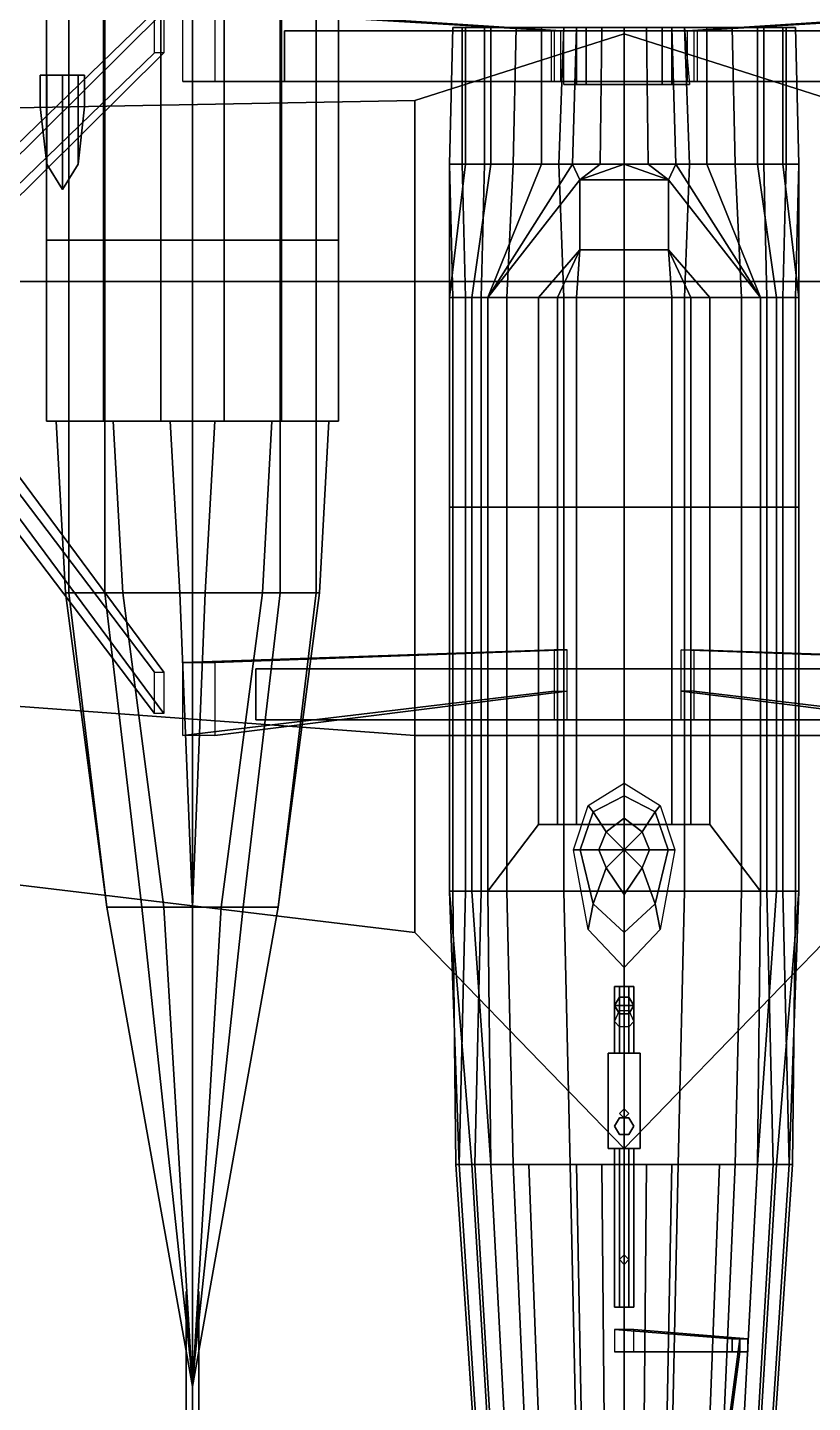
# Model space of a CAD drawing. Header units: millimetres. Extents: x -6.2 to 6.2, y -5.5 to 26.6.
# Drawn here: x -1.88 to 0.594, y -1.82 to 2.51 of the extents above; entities that cross this region are included whole.
import ezdxf

# ---------------------------------------------------------------- set-up
doc = ezdxf.new("R2010")
doc.units = ezdxf.units.MM
for name, color, linetype in [('gun', 1, 'Continuous'), ('wing1', 5, 'Continuous'), ('wing2', 6, 'Continuous')]:
    doc.layers.add(name, color=color, linetype=linetype)

msp = doc.modelspace()

# ---------------------------------------------------------------- linework, layer by layer
for points in [[(-0.54, 2.51, -0.13), (-0.51, 2.51, -0.27), (-0.51, 2.08, -0.2669), (-0.55, 2.08, -0.1153)], [(-0.54, 2.51, 0.01), (-0.54, 2.51, -0.13), (-0.55, 2.08, -0.1153), (-0.55, 2.08, 0.0362)], [(-0.5, 2.51, 0.18), (-0.54, 2.51, 0.01), (-0.55, 2.08, 0.0362), (-0.5, 2.08, 0.2203)], [(-0.51, 2.51, -0.27), (-0.44, 2.51, -0.42), (-0.44, 2.08, -0.4293), (-0.51, 2.08, -0.2669)], [(-0.42, 2.51, 0.35), (-0.5, 2.51, 0.18), (-0.5, 2.08, 0.2203), (-0.42, 2.08, 0.4044)], [(-0.44, 2.51, -0.42), (-0.34, 2.51, -0.54), (-0.35, 2.08, -0.5592), (-0.44, 2.08, -0.4293)], [(-0.26, 2.51, 0.56), (-0.42, 2.51, 0.35), (-0.42, 2.08, 0.4044), (-0.26, 2.08, 0.6317)], [(-0.34, 2.51, -0.54), (-0.19, 2.51, -0.65), (-0.2057, 2.08, -0.6783), (-0.35, 2.08, -0.5592)], [(-0.15, 2.51, 0.62), (-0.26, 2.51, 0.56), (-0.26, 2.08, 0.6317), (-0.1624, 2.08, 0.6967)], [(0, 2.08, -0.7), (-0.2057, 2.08, -0.6783), (-0.19, 2.51, -0.65), (0, 2.51, -0.67)], [(-0.07, 2.51, 0.65), (-0.15, 2.51, 0.62), (-0.1624, 2.08, 0.6967), (-0.0758, 2.08, 0.7292)], [(0, 2.51, 0.66), (-0.07, 2.51, 0.65), (-0.0758, 2.08, 0.7292), (0, 2.08, 0.74)], [(0, 2.08, 0.74), (0.0758, 2.08, 0.7292), (0.07, 2.51, 0.65), (0, 2.51, 0.66)], [(0, 2.51, -0.67), (0.19, 2.51, -0.65), (0.2057, 2.08, -0.6783), (0, 2.08, -0.7)], [(0.0758, 2.08, 0.7292), (0.1624, 2.08, 0.6967), (0.15, 2.51, 0.62), (0.07, 2.51, 0.65)], [(0.1624, 2.08, 0.6967), (0.26, 2.08, 0.6317), (0.26, 2.51, 0.56), (0.15, 2.51, 0.62)], [(0.35, 2.08, -0.5592), (0.2057, 2.08, -0.6783), (0.19, 2.51, -0.65), (0.34, 2.51, -0.54)], [(0.26, 2.08, 0.6317), (0.42, 2.08, 0.4044), (0.42, 2.51, 0.35), (0.26, 2.51, 0.56)], [(0.44, 2.08, -0.4293), (0.35, 2.08, -0.5592), (0.34, 2.51, -0.54), (0.44, 2.51, -0.42)], [(0.42, 2.08, 0.4044), (0.5, 2.08, 0.2203), (0.5, 2.51, 0.18), (0.42, 2.51, 0.35)], [(0.51, 2.08, -0.2669), (0.44, 2.08, -0.4293), (0.44, 2.51, -0.42), (0.51, 2.51, -0.27)], [(0.5, 2.08, 0.2203), (0.55, 2.08, 0.0362), (0.54, 2.51, 0.01), (0.5, 2.51, 0.18)], [(0.55, 2.08, -0.1153), (0.51, 2.08, -0.2669), (0.51, 2.51, -0.27), (0.54, 2.51, -0.13)], [(0.55, 2.08, 0.0362), (0.55, 2.08, -0.1153), (0.54, 2.51, -0.13), (0.54, 2.51, 0.01)], [(-0.55, 2.08, -0.1153), (-0.51, 2.08, -0.2669), (-0.5, 1.66, -0.32), (-0.54, 1.66, -0.18)], [(-0.55, 2.08, 0.0362), (-0.55, 2.08, -0.1153), (-0.54, 1.66, -0.18), (-0.55, 1.66, -0.04)], [(-0.5, 2.08, 0.2203), (-0.55, 2.08, 0.0362), (-0.55, 1.66, -0.04), (-0.55, 1.66, 0.13)], [(-0.42, 2.08, 0.4044), (-0.5, 2.08, 0.2203), (-0.55, 1.66, 0.13), (-0.48, 1.66, 0.3)], [(-0.51, 2.08, -0.2669), (-0.44, 2.08, -0.4293), (-0.45, 1.66, -0.47), (-0.5, 1.66, -0.32)], [(-0.26, 2.08, 0.6317), (-0.42, 2.08, 0.4044), (-0.48, 1.66, 0.3), (-0.43, 1.66, 0.35)], [(-0.44, 2.08, -0.4293), (-0.35, 2.08, -0.5592), (-0.37, 1.66, -0.59), (-0.45, 1.66, -0.47)], [(-0.35, 2.08, -0.5592), (-0.2057, 2.08, -0.6783), (-0.19, 1.66, -0.7), (-0.37, 1.66, -0.59)], [(0, 1.66, -0.72), (-0.19, 1.66, -0.7), (-0.2057, 2.08, -0.6783), (0, 2.08, -0.7)], [(0, 2.08, -0.7), (0.2057, 2.08, -0.6783), (0.19, 1.66, -0.7), (0, 1.66, -0.72)], [(0.37, 1.66, -0.59), (0.19, 1.66, -0.7), (0.2057, 2.08, -0.6783), (0.35, 2.08, -0.5592)], [(0.43, 1.66, 0.35), (0.48, 1.66, 0.3), (0.42, 2.08, 0.4044), (0.26, 2.08, 0.6317)], [(0.45, 1.66, -0.47), (0.37, 1.66, -0.59), (0.35, 2.08, -0.5592), (0.44, 2.08, -0.4293)], [(0.48, 1.66, 0.3), (0.55, 1.66, 0.13), (0.5, 2.08, 0.2203), (0.42, 2.08, 0.4044)], [(0.5, 1.66, -0.32), (0.45, 1.66, -0.47), (0.44, 2.08, -0.4293), (0.51, 2.08, -0.2669)], [(0.54, 1.66, -0.18), (0.5, 1.66, -0.32), (0.51, 2.08, -0.2669), (0.55, 2.08, -0.1153)], [(0.55, 1.66, 0.13), (0.55, 1.66, -0.04), (0.55, 2.08, 0.0362), (0.5, 2.08, 0.2203)], [(0.55, 1.66, -0.04), (0.54, 1.66, -0.18), (0.55, 2.08, -0.1153), (0.55, 2.08, 0.0362)], [(-0.48, 1.66, 0.3), (-0.55, 1.66, 0.13), (-0.55, 1, 0.12), (-0.48, 1, 0.29)], [(-0.55, 1.66, -0.04), (-0.54, 1.66, -0.18), (-0.54, 1, -0.19), (-0.55, 1, -0.05)], [(-0.55, 1.66, 0.13), (-0.55, 1.66, -0.04), (-0.55, 1, -0.05), (-0.55, 1, 0.12)], [(-0.54, 1.66, -0.18), (-0.5, 1.66, -0.32), (-0.5, 1, -0.33), (-0.54, 1, -0.19)], [(-0.5, 1.66, -0.32), (-0.45, 1.66, -0.47), (-0.45, 1, -0.48), (-0.5, 1, -0.33)], [(-0.43, 1.66, 0.35), (-0.48, 1.66, 0.3), (-0.48, 1, 0.29), (-0.43, 1, 0.34)], [(-0.45, 1.66, -0.47), (-0.37, 1.66, -0.59), (-0.37, 1, -0.59), (-0.45, 1, -0.48)], [(-0.37, 1.66, -0.59), (-0.19, 1.66, -0.7), (-0.19, 1, -0.71), (-0.37, 1, -0.59)], [(0, 1, -0.73), (-0.19, 1, -0.71), (-0.19, 1.66, -0.7), (0, 1.66, -0.72)], [(0, 1.66, -0.72), (0.19, 1.66, -0.7), (0.19, 1, -0.71), (0, 1, -0.73)], [(0.37, 1, -0.6), (0.19, 1, -0.71), (0.19, 1.66, -0.7), (0.37, 1.66, -0.59)], [(0.45, 1, -0.48), (0.37, 1, -0.6), (0.37, 1.66, -0.59), (0.45, 1.66, -0.47)], [(0.43, 1, 0.34), (0.48, 1, 0.29), (0.48, 1.66, 0.3), (0.43, 1.66, 0.35)], [(0.5, 1, -0.33), (0.45, 1, -0.48), (0.45, 1.66, -0.47), (0.5, 1.66, -0.32)], [(0.48, 1, 0.29), (0.55, 1, 0.12), (0.55, 1.66, 0.13), (0.48, 1.66, 0.3)], [(0.54, 1, -0.19), (0.5, 1, -0.33), (0.5, 1.66, -0.32), (0.54, 1.66, -0.18)], [(0.55, 1, -0.05), (0.54, 1, -0.19), (0.54, 1.66, -0.18), (0.55, 1.66, -0.04)], [(0.55, 1, 0.12), (0.55, 1, -0.05), (0.55, 1.66, -0.04), (0.55, 1.66, 0.13)], [(-0.55, 1, 0.12), (-0.55, 1, -0.05), (-0.55, -0.21, -0.05), (-0.55, -0.21, 0.11)], [(-0.55, 1, -0.05), (-0.54, 1, -0.19), (-0.54, -0.21, -0.15), (-0.55, -0.21, -0.05)], [(-0.48, 1, 0.29), (-0.55, 1, 0.12), (-0.55, -0.21, 0.11), (-0.48, -0.21, 0.28)], [(-0.54, 1, -0.19), (-0.5, 1, -0.33), (-0.5, -0.21, -0.29), (-0.54, -0.21, -0.15)], [(-0.5, 1, -0.33), (-0.45, 1, -0.48), (-0.45, -0.21, -0.44), (-0.5, -0.21, -0.29)], [(-0.43, 1, 0.34), (-0.48, 1, 0.29), (-0.48, -0.21, 0.28), (-0.43, -0.21, 0.33)], [(-0.45, 1, -0.48), (-0.37, 1, -0.6), (-0.37, -0.21, -0.56), (-0.45, -0.21, -0.44)], [(-0.37, 1, -0.6), (-0.19, 1, -0.71), (-0.19, -0.21, -0.67), (-0.37, -0.21, -0.56)], [(0, -0.21, -0.69), (-0.19, -0.21, -0.67), (-0.19, 1, -0.71), (0, 1, -0.73)], [(0, 1, -0.73), (0.19, 1, -0.71), (0.19, -0.21, -0.67), (0, -0.21, -0.69)], [(0.37, -0.21, -0.56), (0.19, -0.21, -0.67), (0.19, 1, -0.71), (0.37, 1, -0.6)], [(0.45, -0.21, -0.44), (0.37, -0.21, -0.56), (0.37, 1, -0.6), (0.45, 1, -0.48)], [(0.43, -0.21, 0.34), (0.48, -0.21, 0.28), (0.48, 1, 0.29), (0.43, 1, 0.34)], [(0.5, -0.21, -0.29), (0.45, -0.21, -0.44), (0.45, 1, -0.48), (0.5, 1, -0.33)], [(0.48, -0.21, 0.28), (0.55, -0.21, 0.11), (0.55, 1, 0.12), (0.48, 1, 0.29)], [(0.54, -0.21, -0.15), (0.5, -0.21, -0.29), (0.5, 1, -0.33), (0.54, 1, -0.19)], [(0.55, -0.21, -0.05), (0.54, -0.21, -0.15), (0.54, 1, -0.19), (0.55, 1, -0.05)], [(0.55, -0.21, 0.11), (0.55, -0.21, -0.05), (0.55, 1, -0.05), (0.55, 1, 0.12)], [(-0.098, 0.04, -0.75), (-0.1131, 0.06, -0.67), (0, 0.13, -0.67), (0, 0.09, -0.75)], [(0, 0.09, -0.75), (0, 0.13, -0.67), (0.1131, 0.06, -0.67), (0.098, 0.04, -0.75)], [(-0.0566, -0.0234, -0.8086), (-0.098, 0.04, -0.75), (0, 0.09, -0.75), (0, 0.02, -0.8086)], [(0, 0.02, -0.8086), (0, 0.09, -0.75), (0.098, 0.04, -0.75), (0.0566, -0.0234, -0.8086)], [(-0.1386, -0.08, -0.75), (-0.16, -0.08, -0.67), (-0.1131, 0.06, -0.67), (-0.098, 0.04, -0.75)], [(0.098, 0.04, -0.75), (0.1131, 0.06, -0.67), (0.16, -0.08, -0.67), (0.1386, -0.08, -0.75)], [(-0.08, -0.08, -0.8086), (-0.1386, -0.08, -0.75), (-0.098, 0.04, -0.75), (-0.0566, -0.0234, -0.8086)], [(0, -0.08, -0.84), (-0.0566, -0.0234, -0.8086), (0, 0.02, -0.8086), (0, -0.08, -0.84)], [(0, -0.08, -0.84), (0, 0.02, -0.8086), (0.0566, -0.0234, -0.8086), (0, -0.08, -0.84)], [(0.0566, -0.0234, -0.8086), (0.098, 0.04, -0.75), (0.1386, -0.08, -0.75), (0.08, -0.08, -0.8086)], [(0, -0.08, -0.84), (-0.08, -0.08, -0.8086), (-0.0566, -0.0234, -0.8086), (0, -0.08, -0.84)], [(0, -0.08, -0.84), (0.0566, -0.0234, -0.8086), (0.08, -0.08, -0.8086), (0, -0.08, -0.84)], [(-0.098, -0.25, -0.75), (-0.1131, -0.33, -0.67), (-0.16, -0.08, -0.67), (-0.1386, -0.08, -0.75)], [(-0.0566, -0.1366, -0.8086), (-0.098, -0.25, -0.75), (-0.1386, -0.08, -0.75), (-0.08, -0.08, -0.8086)], [(0, -0.08, -0.84), (-0.0566, -0.1366, -0.8086), (-0.08, -0.08, -0.8086), (0, -0.08, -0.84)], [(0, -0.08, -0.84), (0, -0.22, -0.8086), (-0.0566, -0.1366, -0.8086), (0, -0.08, -0.84)], [(0, -0.08, -0.84), (0.08, -0.08, -0.8086), (0.0566, -0.1366, -0.8086), (0, -0.08, -0.84)], [(0, -0.08, -0.84), (0.0566, -0.1366, -0.8086), (0, -0.22, -0.8086), (0, -0.08, -0.84)], [(0.08, -0.08, -0.8086), (0.1386, -0.08, -0.75), (0.098, -0.25, -0.75), (0.0566, -0.1366, -0.8086)], [(0.1386, -0.08, -0.75), (0.16, -0.08, -0.67), (0.1131, -0.33, -0.67), (0.098, -0.25, -0.75)], [(0, -0.22, -0.8086), (0, -0.34, -0.75), (-0.098, -0.25, -0.75), (-0.0566, -0.1366, -0.8086)], [(0.0566, -0.1366, -0.8086), (0.098, -0.25, -0.75), (0, -0.34, -0.75), (0, -0.22, -0.8086)], [(-0.48, -0.21, 0.28), (-0.55, -0.21, 0.11), (-0.48, -1.07, 0.19), (-0.42, -1.07, 0.36)], [(-0.55, -0.21, 0.11), (-0.55, -0.21, -0.05), (-0.52, -1.07, 0.02), (-0.48, -1.07, 0.19)], [(-0.55, -0.21, -0.05), (-0.54, -0.21, -0.15), (-0.53, -1.07, -0.12), (-0.52, -1.07, 0.02)], [(-0.54, -0.21, -0.15), (-0.5, -0.21, -0.29), (-0.52, -1.07, -0.26), (-0.53, -1.07, -0.12)], [(-0.5, -0.21, -0.29), (-0.45, -0.21, -0.44), (-0.47, -1.07, -0.41), (-0.52, -1.07, -0.26)], [(-0.43, -0.21, 0.33), (-0.48, -0.21, 0.28), (-0.42, -1.07, 0.36)], [(-0.45, -0.21, -0.44), (-0.37, -0.21, -0.56), (-0.35, -1.07, -0.56), (-0.47, -1.07, -0.41)], [(0.43, -0.21, 0.34), (-0.43, -0.21, 0.33), (-0.42, -1.07, 0.36), (0.42, -1.07, 0.36)], [(-0.37, -0.21, -0.56), (-0.19, -0.21, -0.67), (-0.17, -1.07, -0.65), (-0.35, -1.07, -0.56)], [(0, -1.07, -0.66), (-0.17, -1.07, -0.65), (-0.19, -0.21, -0.67), (0, -0.21, -0.69)], [(0, -0.21, -0.69), (0.19, -0.21, -0.67), (0.17, -1.07, -0.65), (0, -1.07, -0.66)], [(0.35, -1.07, -0.56), (0.17, -1.07, -0.65), (0.19, -0.21, -0.67), (0.37, -0.21, -0.56)], [(0.47, -1.07, -0.41), (0.35, -1.07, -0.56), (0.37, -0.21, -0.56), (0.45, -0.21, -0.44)], [(0.42, -1.07, 0.36), (0.42, -1.07, 0.36), (0.48, -0.21, 0.28), (0.43, -0.21, 0.34)], [(0.42, -1.07, 0.36), (0.48, -1.07, 0.19), (0.55, -0.21, 0.11), (0.48, -0.21, 0.28)], [(0.52, -1.07, -0.26), (0.47, -1.07, -0.41), (0.45, -0.21, -0.44), (0.5, -0.21, -0.29)], [(0.48, -1.07, 0.19), (0.52, -1.07, 0.02), (0.55, -0.21, -0.05), (0.55, -0.21, 0.11)], [(0.53, -1.07, -0.12), (0.52, -1.07, -0.26), (0.5, -0.21, -0.29), (0.54, -0.21, -0.15)], [(0.52, -1.07, 0.02), (0.53, -1.07, -0.12), (0.54, -0.21, -0.15), (0.55, -0.21, -0.05)], [(0, -0.34, -0.75), (0, -0.45, -0.67), (-0.1131, -0.33, -0.67), (-0.098, -0.25, -0.75)], [(0.098, -0.25, -0.75), (0.1131, -0.33, -0.67), (0, -0.45, -0.67), (0, -0.34, -0.75)], [(-0.53, -1.07, -0.12), (-0.52, -1.07, -0.26), (-0.4368, -2.34, -0.224), (-0.4452, -2.34, -0.1064)], [(-0.52, -1.07, 0.02), (-0.53, -1.07, -0.12), (-0.4452, -2.34, -0.1064), (-0.4368, -2.34, 0.0112)], [(-0.48, -1.07, 0.19), (-0.52, -1.07, 0.02), (-0.4368, -2.34, 0.0112), (-0.4032, -2.34, 0.154)], [(-0.52, -1.07, -0.26), (-0.47, -1.07, -0.41), (-0.3948, -2.34, -0.35), (-0.4368, -2.34, -0.224)], [(-0.42, -1.07, 0.36), (-0.48, -1.07, 0.19), (-0.4032, -2.34, 0.154), (-0.3528, -2.34, 0.2968)], [(-0.47, -1.07, -0.41), (-0.35, -1.07, -0.56), (-0.294, -2.34, -0.476), (-0.3948, -2.34, -0.35)], [(-0.3, -1.07, 0.49), (-0.42, -1.07, 0.36), (-0.3528, -2.34, 0.2968), (-0.252, -2.34, 0.406)], [(-0.3, -1.07, 0.49), (0.3, -1.07, 0.49), (0.42, -1.07, 0.36), (-0.42, -1.07, 0.36)], [(-0.35, -1.07, -0.56), (-0.17, -1.07, -0.65), (-0.1428, -2.34, -0.5516), (-0.294, -2.34, -0.476)], [(-0.15, -1.07, 0.57), (-0.3, -1.07, 0.49), (-0.252, -2.34, 0.406), (-0.126, -2.34, 0.4732)], [(-0.15, -1.07, 0.57), (0.15, -1.07, 0.57), (0.3, -1.07, 0.49), (-0.3, -1.07, 0.49)], [(0, -2.34, -0.56), (-0.1428, -2.34, -0.5516), (-0.17, -1.07, -0.65), (0, -1.07, -0.66)], [(-0.07, -1.07, 0.59), (-0.15, -1.07, 0.57), (-0.126, -2.34, 0.4732), (-0.0588, -2.34, 0.49)], [(-0.07, -1.07, 0.59), (0.07, -1.07, 0.59), (0.15, -1.07, 0.57), (-0.15, -1.07, 0.57)], [(-0.0588, -2.34, 0.49), (0.0588, -2.34, 0.49), (0.07, -1.07, 0.59), (-0.07, -1.07, 0.59)], [(0, -1.07, -0.66), (0.17, -1.07, -0.65), (0.1428, -2.34, -0.5516), (0, -2.34, -0.56)], [(0.0588, -2.34, 0.49), (0.126, -2.34, 0.4732), (0.15, -1.07, 0.57), (0.07, -1.07, 0.59)], [(0.126, -2.34, 0.4732), (0.252, -2.34, 0.406), (0.3, -1.07, 0.49), (0.15, -1.07, 0.57)], [(0.294, -2.34, -0.476), (0.1428, -2.34, -0.5516), (0.17, -1.07, -0.65), (0.35, -1.07, -0.56)], [(0.252, -2.34, 0.406), (0.3528, -2.34, 0.2968), (0.42, -1.07, 0.36), (0.3, -1.07, 0.49)], [(0.3948, -2.34, -0.35), (0.294, -2.34, -0.476), (0.35, -1.07, -0.56), (0.47, -1.07, -0.41)], [(0.3528, -2.34, 0.2968), (0.4032, -2.34, 0.154), (0.48, -1.07, 0.19), (0.42, -1.07, 0.36)], [(0.4368, -2.34, -0.224), (0.3948, -2.34, -0.35), (0.47, -1.07, -0.41), (0.52, -1.07, -0.26)], [(0.4032, -2.34, 0.154), (0.4368, -2.34, 0.0112), (0.52, -1.07, 0.02), (0.48, -1.07, 0.19)], [(0.4368, -2.34, 0.0112), (0.4452, -2.34, -0.1064), (0.53, -1.07, -0.12), (0.52, -1.07, 0.02)], [(0.4452, -2.34, -0.1064), (0.4368, -2.34, -0.224), (0.52, -1.07, -0.26), (0.53, -1.07, -0.12)], [(-0.03, -1.59, 0.54), (-0.03, -1.66, 0.54), (0.34, -1.66, 1.03), (0.34, -1.62, 1.03)], [(0.39, -1.62, 1.03), (0.03, -1.59, 0.54), (-0.03, -1.59, 0.54), (0.34, -1.62, 1.03)], [(0.39, -1.66, 1.03), (0.03, -1.66, 0.54), (0.03, -1.59, 0.54), (0.39, -1.62, 1.03)], [(0.365, -1.66, 1.03), (0.365, -1.62, 1.03), (0, -4.4, 2.22), (0, -4.4, 2.18)], [(0, -4.4, 2.18), (0, -4.4, 2.22), (0.365, -1.62, 1.03), (0.365, -1.66, 1.03)], [(0.34, -1.62, 1.03), (0.34, -1.66, 1.03), (0.39, -1.66, 1.03), (0.39, -1.62, 1.03)], [(0.34, -1.66, 1.03), (-0.03, -1.66, 0.54), (0.03, -1.66, 0.54), (0.39, -1.66, 1.03)]]:
    msp.add_3dface(points)
at = {"color": 2}
for points in [[(-0.15, 2.33, -0.77), (-0.19, 2.33, -0.66), (-0.19, 2.51, -0.65), (-0.15, 2.51, -0.77)], [(-0.12, 2.33, -0.78), (-0.15, 2.33, -0.77), (-0.15, 2.51, -0.77), (-0.12, 2.51, -0.78)], [(0.12, 2.33, -0.78), (-0.12, 2.33, -0.78), (-0.12, 2.51, -0.78), (0.12, 2.51, -0.78)], [(0.12, 2.51, -0.78), (0.15, 2.51, -0.77), (0.15, 2.33, -0.77), (0.12, 2.33, -0.78)], [(0.15, 2.51, -0.77), (0.19, 2.51, -0.65), (0.2057, 2.33, -0.66), (0.15, 2.33, -0.77)], [(0.2057, 2.33, -0.66), (-0.19, 2.33, -0.66), (-0.15, 2.33, -0.77), (0.15, 2.33, -0.77)], [(0.15, 2.33, -0.77), (-0.15, 2.33, -0.77), (-0.12, 2.33, -0.78), (0.12, 2.33, -0.78)], [(-0.43, 1.66, 0.35), (-0.14, 2.03, 0.78), (-0.1624, 2.08, 0.6967)], [(-0.43, 1.66, 0.35), (-0.1624, 2.08, 0.6967), (-0.26, 2.08, 0.6317)], [(-0.1624, 2.08, 0.6967), (-0.14, 2.03, 0.78), (-0.0758, 2.08, 0.7292)], [(-0.14, 2.03, 0.78), (0.14, 2.03, 0.78), (0, 2.08, 0.74)], [(-0.0758, 2.08, 0.7292), (-0.14, 2.03, 0.78), (0, 2.08, 0.74)], [(0, 2.08, 0.74), (0.14, 2.03, 0.78), (0.0758, 2.08, 0.7292)], [(0.0758, 2.08, 0.7292), (0.14, 2.03, 0.78), (0.1624, 2.08, 0.6967)], [(0.1624, 2.08, 0.6967), (0.14, 2.03, 0.78), (0.43, 1.66, 0.35)], [(0.26, 2.08, 0.6317), (0.1624, 2.08, 0.6967), (0.43, 1.66, 0.35)], [(-0.27, 1.66, 0.94), (-0.14, 1.81, 1.01), (-0.14, 2.03, 0.78), (-0.43, 1.66, 0.35)], [(-0.14, 1.81, 1.01), (0.14, 1.81, 1.01), (0.14, 2.03, 0.78), (-0.14, 2.03, 0.78)], [(0.14, 1.81, 1.01), (0.27, 1.66, 0.94), (0.43, 1.66, 0.35), (0.14, 2.03, 0.78)], [(-0.27, 1.66, 0.94), (-0.21, 1.66, 1), (-0.14, 1.81, 1.01)], [(-0.21, 1.66, 1), (-0.15, 1.66, 1.02), (-0.14, 1.81, 1.01)], [(-0.15, 1.66, 1.02), (0.15, 1.66, 1.02), (0.14, 1.81, 1.01), (-0.14, 1.81, 1.01)], [(0.15, 1.66, 1.02), (0.21, 1.66, 1), (0.14, 1.81, 1.01)], [(0.21, 1.66, 1), (0.27, 1.66, 0.94), (0.14, 1.81, 1.01)], [(-0.27, 1.66, 0.94), (-0.43, 1.66, 0.35), (-0.43, 1, 0.34), (-0.27, 1, 0.93)], [(-0.21, 1.66, 1), (-0.27, 1.66, 0.94), (-0.27, 1, 0.93), (-0.21, 1, 0.99)], [(-0.15, 1.66, 1.02), (-0.21, 1.66, 1), (-0.21, 1, 0.99), (-0.15, 1, 1.01)], [(-0.15, 1, 1.01), (0.15, 1, 1.01), (0.15, 1.66, 1.02), (-0.15, 1.66, 1.02)], [(0.15, 1, 1.01), (0.21, 1, 0.99), (0.21, 1.66, 1), (0.15, 1.66, 1.02)], [(0.21, 1, 0.99), (0.27, 1, 0.93), (0.27, 1.66, 0.94), (0.21, 1.66, 1)], [(0.27, 1, 0.93), (0.43, 1, 0.34), (0.43, 1.66, 0.35), (0.27, 1.66, 0.94)], [(-0.27, 1, 0.93), (-0.43, 1, 0.34), (-0.43, -0.21, 0.33), (-0.27, 0, 0.93)], [(-0.21, 1, 0.99), (-0.27, 1, 0.93), (-0.27, 0, 0.93), (-0.21, 0, 0.99)], [(-0.15, 1, 1.01), (-0.21, 1, 0.99), (-0.21, 0, 0.99), (-0.15, 0, 1.01)], [(0.15, 1, 1.01), (-0.15, 1, 1.01), (-0.15, 0, 1.01), (0.15, 0, 1.01)], [(0.15, 0, 1.01), (0.21, 0, 0.99), (0.21, 1, 0.99), (0.15, 1, 1.01)], [(0.21, 0, 0.99), (0.27, 0, 0.93), (0.27, 1, 0.93), (0.21, 1, 0.99)], [(0.27, 0, 0.93), (0.43, -0.21, 0.34), (0.43, 1, 0.34), (0.27, 1, 0.93)], [(0.27, 0, 0.93), (-0.27, 0, 0.93), (-0.43, -0.21, 0.33), (0.43, -0.21, 0.34)], [(0.21, 0, 0.99), (-0.21, 0, 0.99), (-0.27, 0, 0.93), (0.27, 0, 0.93)], [(0.15, 0, 1.01), (-0.15, 0, 1.01), (-0.21, 0, 0.99), (0.21, 0, 0.99)]]:
    msp.add_3dface(points, dxfattribs=at)
at = {"layer": 'gun'}
for points in [[(-0.03, -0.72, 0.73), (-0.015, -0.72, 0.756), (-0.015, -0.51, 0.756), (-0.03, -0.51, 0.73)], [(-0.015, -0.72, 0.704), (-0.03, -0.72, 0.73), (-0.03, -0.51, 0.73), (-0.015, -0.51, 0.704)], [(-0.015, -0.51, 0.756), (0.015, -0.51, 0.756), (0.03, -0.51, 0.73), (-0.03, -0.51, 0.73)], [(-0.03, -0.51, 0.73), (0.03, -0.51, 0.73), (0.015, -0.51, 0.704), (-0.015, -0.51, 0.704)], [(-0.015, -0.72, 0.756), (0.015, -0.72, 0.756), (0.015, -0.51, 0.756), (-0.015, -0.51, 0.756)], [(0.015, -0.72, 0.704), (-0.015, -0.72, 0.704), (-0.015, -0.51, 0.704), (0.015, -0.51, 0.704)], [(0.015, -0.72, 0.756), (0.03, -0.72, 0.73), (0.03, -0.51, 0.73), (0.015, -0.51, 0.756)], [(0.03, -0.72, 0.73), (0.015, -0.72, 0.704), (0.015, -0.51, 0.704), (0.03, -0.51, 0.73)], [(-0.015, -0.544, 0.58), (-0.03, -0.57, 0.58), (-0.03, -0.62, 0.73), (-0.015, -0.5854, 0.704)], [(0.03, -0.57, 0.58), (-0.03, -0.57, 0.58), (-0.015, -0.544, 0.58), (0.015, -0.544, 0.58)], [(0.015, -0.544, 0.58), (-0.015, -0.544, 0.58), (-0.015, -0.5854, 0.704), (0.015, -0.5854, 0.704)], [(0.03, -0.57, 0.58), (0.015, -0.544, 0.58), (0.015, -0.5854, 0.704), (0.03, -0.62, 0.73)], [(-0.03, -0.57, 0.58), (-0.015, -0.596, 0.58), (-0.015, -0.6373, 0.704), (-0.03, -0.62, 0.73)], [(0.015, -0.596, 0.58), (-0.015, -0.596, 0.58), (-0.03, -0.57, 0.58), (0.03, -0.57, 0.58)], [(-0.015, -0.596, 0.58), (0.015, -0.596, 0.58), (0.015, -0.6373, 0.704), (-0.015, -0.6373, 0.704)], [(0.015, -0.596, 0.58), (0.03, -0.57, 0.58), (0.03, -0.62, 0.73), (0.015, -0.6373, 0.704)], [(-0.05, -0.72, 0.77), (-0.05, -0.72, 0.64), (-0.05, -1.02, 0.64), (-0.05, -1.02, 0.77)], [(0.05, -0.72, 0.77), (0.05, -0.72, 0.64), (-0.05, -0.72, 0.64), (-0.05, -0.72, 0.77)], [(-0.05, -1.02, 0.64), (-0.05, -0.72, 0.64), (0.05, -0.72, 0.64), (0.05, -1.02, 0.64)], [(0.05, -1.02, 0.77), (0.05, -0.72, 0.77), (-0.05, -0.72, 0.77), (-0.05, -1.02, 0.77)], [(0.05, -1.02, 0.64), (0.05, -0.72, 0.64), (0.05, -0.72, 0.77), (0.05, -1.02, 0.77)], [(0, -0.895, 0.77), (-0.015, -0.91, 0.77), (-0.015, -0.91, 0.84), (0, -0.895, 0.84)], [(0, -0.925, 0.84), (0.015, -0.91, 0.84), (0, -0.895, 0.84), (-0.015, -0.91, 0.84)], [(0.015, -0.91, 0.77), (0, -0.895, 0.77), (0, -0.895, 0.84), (0.015, -0.91, 0.84)], [(-0.015, -0.924, 0.35), (-0.03, -0.95, 0.35), (-0.03, -0.95, 0.64), (-0.015, -0.924, 0.64)], [(-0.03, -0.95, 0.35), (-0.015, -0.976, 0.35), (-0.015, -0.976, 0.64), (-0.03, -0.95, 0.64)], [(-0.015, -0.91, 0.77), (0, -0.925, 0.77), (0, -0.925, 0.84), (-0.015, -0.91, 0.84)], [(0.015, -0.924, 0.35), (-0.015, -0.924, 0.35), (-0.015, -0.924, 0.64), (0.015, -0.924, 0.64)], [(0, -0.925, 0.77), (0.015, -0.91, 0.77), (0.015, -0.91, 0.84), (0, -0.925, 0.84)], [(0.03, -0.95, 0.35), (0.015, -0.924, 0.35), (0.015, -0.924, 0.64), (0.03, -0.95, 0.64)], [(0.015, -0.976, 0.35), (0.03, -0.95, 0.35), (0.03, -0.95, 0.64), (0.015, -0.976, 0.64)], [(-0.015, -0.976, 0.35), (0.015, -0.976, 0.35), (0.015, -0.976, 0.64), (-0.015, -0.976, 0.64)], [(-0.05, -1.02, 0.77), (-0.05, -1.02, 0.64), (0.05, -1.02, 0.64), (0.05, -1.02, 0.77)], [(-0.03, -1.52, 0.73), (-0.015, -1.52, 0.756), (-0.015, -1.02, 0.756), (-0.03, -1.02, 0.73)], [(-0.015, -1.52, 0.704), (-0.03, -1.52, 0.73), (-0.03, -1.02, 0.73), (-0.015, -1.02, 0.704)], [(-0.015, -1.52, 0.756), (0.015, -1.52, 0.756), (0.015, -1.02, 0.756), (-0.015, -1.02, 0.756)], [(0.015, -1.52, 0.704), (-0.015, -1.52, 0.704), (-0.015, -1.02, 0.704), (0.015, -1.02, 0.704)], [(0.015, -1.52, 0.756), (0.03, -1.52, 0.73), (0.03, -1.02, 0.73), (0.015, -1.02, 0.756)], [(0.03, -1.52, 0.73), (0.015, -1.52, 0.704), (0.015, -1.02, 0.704), (0.03, -1.02, 0.73)], [(0, -1.355, 0.75), (-0.015, -1.37, 0.75), (-0.015, -1.37, 0.85), (0, -1.355, 0.85)], [(0, -1.385, 0.85), (0.015, -1.37, 0.85), (0, -1.355, 0.85), (-0.015, -1.37, 0.85)], [(-0.015, -1.37, 0.75), (0, -1.385, 0.75), (0, -1.385, 0.85), (-0.015, -1.37, 0.85)], [(0.015, -1.37, 0.75), (0, -1.355, 0.75), (0, -1.355, 0.85), (0.015, -1.37, 0.85)], [(0, -1.385, 0.75), (0.015, -1.37, 0.75), (0.015, -1.37, 0.85), (0, -1.385, 0.85)], [(-0.03, -1.52, 0.73), (0.03, -1.52, 0.73), (0.015, -1.52, 0.756), (-0.015, -1.52, 0.756)], [(-0.015, -1.52, 0.704), (0.015, -1.52, 0.704), (0.03, -1.52, 0.73), (-0.03, -1.52, 0.73)]]:
    msp.add_3dface(points, dxfattribs=at)
at = {"layer": 'wing1'}
for points in [[(1.29, 2.57, -2.09), (1.29, 2.34, -2.09), (0.2, 2.34, -0.66), (0.2, 2.5, -0.66)], [(0.22, 2.5, -0.62), (1.39, 2.57, -2.09), (1.29, 2.57, -2.09), (0.2, 2.5, -0.66)], [(0.22, 2.34, -0.64), (1.39, 2.34, -2.09), (1.39, 2.57, -2.09), (0.22, 2.5, -0.62)], [(0, 2.34, -1.6), (1.07, 2.34, -2.02), (1.07, 2.5, -2.02), (0, 2.5, -1.6)], [(0, 2.5, -1.6), (1.07, 2.5, -2.02), (1.07, 2.5, -2.07), (0, 2.5, -1.65)], [(1.07, 2.5, -2.07), (1.07, 2.34, -2.07), (0, 2.34, -1.65), (0, 2.5, -1.65)], [(0, 2.34, -1.6), (0.2, 2.34, -0.66), (0.2, 2.5, -0.66), (0, 2.5, -1.6)], [(0, 2.5, -1.6), (0.2, 2.5, -0.66), (0.23, 2.5, -0.62), (0, 2.5, -1.65)], [(0.23, 2.5, -0.62), (0.23, 2.34, -0.62), (0, 2.34, -1.65), (0, 2.5, -1.65)], [(0.66, 2.28, -0.49), (0, 2.49, -0.49), (0, 1.71, -0.29), (0.66, 1.71, -0.29)], [(0.66, 1.71, -0.71), (0, 1.71, -0.76), (0, 2.49, -0.49), (0.66, 2.28, -0.49)], [(0, 2.34, -1.65), (1.07, 2.34, -2.07), (1.07, 2.34, -2.02), (0, 2.34, -1.6)], [(0, 2.34, -1.65), (0.23, 2.34, -0.62), (0.2, 2.34, -0.66), (0, 2.34, -1.6)], [(0.2, 2.34, -0.66), (1.29, 2.34, -2.09), (1.39, 2.34, -2.09), (0.22, 2.34, -0.64)], [(0.66, 1.71, -0.29), (0, 1.71, -0.29), (0, 0.28, -0.29), (0.66, 0.28, -0.29)], [(0, 0.28, -0.76), (0, 1.71, -0.76), (0.66, 1.71, -0.71), (0.66, 0.28, -0.71)], [(0.22, 0.55, -0.74), (1.39, 0.51, -1.82), (1.29, 0.51, -1.82), (0.18, 0.55, -0.74)], [(1.29, 0.51, -1.82), (1.29, 0.28, -1.82), (0.18, 0.42, -0.74), (0.18, 0.55, -0.74)], [(0.22, 0.42, -0.74), (1.39, 0.28, -1.82), (1.39, 0.51, -1.82), (0.22, 0.55, -0.74)], [(0, 0.33, -1.45), (1.16, 0.33, -1.9), (1.16, 0.49, -1.9), (0, 0.49, -1.45)], [(0, 0.49, -1.45), (1.16, 0.49, -1.9), (1.16, 0.49, -1.95), (0, 0.49, -1.5)], [(1.16, 0.49, -1.95), (1.16, 0.33, -1.95), (0, 0.33, -1.5), (0, 0.49, -1.5)], [(0, 0.33, -1.45), (0.18, 0.33, -0.74), (0.18, 0.49, -0.74), (0, 0.49, -1.45)], [(0, 0.49, -1.45), (0.18, 0.49, -0.74), (0.22, 0.49, -0.74), (0, 0.49, -1.5)], [(0.22, 0.49, -0.74), (0.22, 0.33, -0.74), (0, 0.33, -1.5), (0, 0.49, -1.5)], [(0.18, 0.42, -0.74), (1.29, 0.28, -1.82), (1.39, 0.28, -1.82), (0.22, 0.42, -0.74)], [(0, 0.33, -1.5), (1.16, 0.33, -1.95), (1.16, 0.33, -1.9), (0, 0.33, -1.45)], [(0, 0.33, -1.5), (0.22, 0.33, -0.74), (0.18, 0.33, -0.74), (0, 0.33, -1.45)], [(0.66, 0.28, -0.29), (0, 0.28, -0.29), (0, -1.02, -0.49), (0.66, -0.34, -0.49)], [(0.66, -0.34, -0.49), (0, -1.02, -0.49), (0, 0.28, -0.76), (0.66, 0.28, -0.71)]]:
    msp.add_3dface(points, dxfattribs=at)
at = {"layer": 'wing2'}
for points in [[(-1.75, 1.84, -2.25), (-1.82, 1.84, -2.51), (-1.82, 3.01, -2.55), (-1.75, 3.01, -2.33)], [(-1.82, 1.84, -2.51), (-1.64, 1.84, -2.56), (-1.64, 3.01, -2.6), (-1.82, 3.01, -2.55)], [(-1.6358, 1.84, -1.9742), (-1.75, 1.84, -2.25), (-1.75, 3.01, -2.33), (-1.6358, 3.01, -2.0542)], [(-1.64, 1.84, -2.56), (-1.46, 1.84, -2.67), (-1.46, 3.01, -2.71), (-1.64, 3.01, -2.6)], [(-1.36, 1.84, -1.86), (-1.6358, 1.84, -1.9742), (-1.6358, 3.01, -2.0542), (-1.36, 3.01, -1.94)], [(-1.46, 1.84, -2.67), (-1.36, 1.84, -2.75), (-1.36, 3.01, -2.79), (-1.46, 3.01, -2.71)], [(-1.26, 3.01, -2.71), (-1.36, 3.01, -2.79), (-1.36, 1.84, -2.75), (-1.26, 1.84, -2.67)], [(-1.36, 3.01, -1.94), (-1.0842, 3.01, -2.0542), (-1.0842, 1.84, -1.9742), (-1.36, 1.84, -1.86)], [(-1.08, 3.01, -2.6), (-1.26, 3.01, -2.71), (-1.26, 1.84, -2.67), (-1.08, 1.84, -2.56)], [(-1.0842, 3.01, -2.0542), (-0.97, 3.01, -2.33), (-0.97, 1.84, -2.25), (-1.0842, 1.84, -1.9742)], [(-0.9, 3.01, -2.55), (-1.08, 3.01, -2.6), (-1.08, 1.84, -2.56), (-0.9, 1.84, -2.51)], [(-0.97, 3.01, -2.33), (-0.9, 3.01, -2.55), (-0.9, 1.84, -2.51), (-0.97, 1.84, -2.25)], [(-2.39, 1.68, -0.49), (-1.48, 2.56, -1.98), (-1.45, 2.56, -1.98), (-2.34, 1.68, -0.5)], [(-2.39, 1.55, -0.49), (-1.48, 2.43, -1.98), (-1.48, 2.56, -1.98), (-2.39, 1.68, -0.49)], [(-1.45, 2.56, -1.98), (-1.45, 2.43, -1.98), (-2.34, 1.55, -0.5), (-2.34, 1.68, -0.5)], [(-0.22, 2.5, -0.62), (-1.39, 2.57, -2.09), (-1.29, 2.57, -2.09), (-0.2, 2.5, -0.66)], [(-0.22, 2.34, -0.64), (-1.39, 2.34, -2.09), (-1.39, 2.57, -2.09), (-0.22, 2.5, -0.62)], [(-1.29, 2.57, -2.09), (-1.29, 2.34, -2.09), (-0.2, 2.34, -0.66), (-0.2, 2.5, -0.66)], [(-1.07, 2.5, -2.07), (-1.07, 2.34, -2.07), (0, 2.34, -1.65), (0, 2.5, -1.65)], [(0, 2.5, -1.6), (-1.07, 2.5, -2.02), (-1.07, 2.5, -2.07), (0, 2.5, -1.65)], [(0, 2.34, -1.6), (-1.07, 2.34, -2.02), (-1.07, 2.5, -2.02), (0, 2.5, -1.6)], [(-0.66, 2.28, -0.49), (0, 2.49, -0.49), (0, 1.71, -0.29), (-0.66, 1.71, -0.29)], [(-0.66, 1.71, -0.71), (0, 1.71, -0.76), (0, 2.49, -0.49), (-0.66, 2.28, -0.49)], [(-0.23, 2.5, -0.62), (-0.23, 2.34, -0.62), (0, 2.34, -1.65), (0, 2.5, -1.65)], [(0, 2.5, -1.6), (-0.2, 2.5, -0.66), (-0.23, 2.5, -0.62), (0, 2.5, -1.65)], [(0, 2.34, -1.6), (-0.2, 2.34, -0.66), (-0.2, 2.5, -0.66), (0, 2.5, -1.6)], [(-2.34, 1.55, -0.5), (-1.45, 2.43, -1.98), (-1.48, 2.43, -1.98), (-2.39, 1.55, -0.49)], [(-1.84, 2.36, -0.38), (-1.8195, 2.36, -0.3305), (-1.8195, 2.08, -0.3305), (-1.84, 2.26, -0.38)], [(-1.84, 2.36, -0.38), (-1.7205, 2.36, -0.4295), (-1.7, 2.36, -0.38), (-1.8195, 2.36, -0.3305)], [(-1.8195, 2.36, -0.4295), (-1.84, 2.36, -0.38), (-1.84, 2.26, -0.38), (-1.8195, 2.08, -0.4295)], [(-1.8195, 2.36, -0.4295), (-1.77, 2.36, -0.45), (-1.7205, 2.36, -0.4295), (-1.84, 2.36, -0.38)], [(-1.8195, 2.36, -0.3305), (-1.7, 2.36, -0.38), (-1.7205, 2.36, -0.3305), (-1.77, 2.36, -0.31)], [(-1.77, 2.36, -0.45), (-1.8195, 2.36, -0.4295), (-1.8195, 2.08, -0.4295), (-1.77, 2, -0.45)], [(-1.8195, 2.36, -0.3305), (-1.77, 2.36, -0.31), (-1.77, 2, -0.31), (-1.8195, 2.08, -0.3305)], [(-1.7205, 2.36, -0.4295), (-1.77, 2.36, -0.45), (-1.77, 2, -0.45), (-1.7205, 2.08, -0.4295)], [(-1.77, 2.36, -0.31), (-1.7205, 2.36, -0.3305), (-1.7205, 2.08, -0.3305), (-1.77, 2, -0.31)], [(-1.7205, 2.36, -0.3305), (-1.7, 2.36, -0.38), (-1.7, 2.26, -0.38), (-1.7205, 2.08, -0.3305)], [(-1.7, 2.36, -0.38), (-1.7205, 2.36, -0.4295), (-1.7205, 2.08, -0.4295), (-1.7, 2.26, -0.38)], [(-0.2, 2.34, -0.66), (-1.29, 2.34, -2.09), (-1.39, 2.34, -2.09), (-0.22, 2.34, -0.64)], [(0, 2.34, -1.65), (-1.07, 2.34, -2.07), (-1.07, 2.34, -2.02), (0, 2.34, -1.6)], [(0, 2.34, -1.65), (-0.23, 2.34, -0.62), (-0.2, 2.34, -0.66), (0, 2.34, -1.6)], [(-2.83, 1.71, -0.44), (-0.66, 1.71, -0.71), (-0.66, 2.28, -0.49), (-2.83, 2.24, -0.26)], [(-2.83, 2.24, -0.26), (-0.66, 2.28, -0.49), (-0.66, 1.71, -0.29), (-2.83, 1.71, -0.12)], [(-1.75, 1.27, -2.22), (-1.82, 1.27, -2.47), (-1.82, 1.84, -2.51), (-1.75, 1.84, -2.25)], [(-1.82, 1.27, -2.47), (-1.64, 1.27, -2.52), (-1.64, 1.84, -2.56), (-1.82, 1.84, -2.51)], [(-1.6358, 1.27, -1.9442), (-1.75, 1.27, -2.22), (-1.75, 1.84, -2.25), (-1.6358, 1.84, -1.9742)], [(-1.64, 1.27, -2.52), (-1.46, 1.27, -2.63), (-1.46, 1.84, -2.67), (-1.64, 1.84, -2.56)], [(-1.36, 1.27, -1.83), (-1.6358, 1.27, -1.9442), (-1.6358, 1.84, -1.9742), (-1.36, 1.84, -1.86)], [(-1.46, 1.27, -2.63), (-1.36, 1.27, -2.71), (-1.36, 1.84, -2.75), (-1.46, 1.84, -2.67)], [(-1.26, 1.84, -2.67), (-1.36, 1.84, -2.75), (-1.36, 1.27, -2.71), (-1.26, 1.27, -2.63)], [(-1.36, 1.84, -1.86), (-1.0842, 1.84, -1.9742), (-1.0842, 1.27, -1.9442), (-1.36, 1.27, -1.83)], [(-1.08, 1.84, -2.56), (-1.26, 1.84, -2.67), (-1.26, 1.27, -2.63), (-1.08, 1.27, -2.52)], [(-1.0842, 1.84, -1.9742), (-0.97, 1.84, -2.25), (-0.97, 1.27, -2.22), (-1.0842, 1.27, -1.9442)], [(-0.9, 1.84, -2.51), (-1.08, 1.84, -2.56), (-1.08, 1.27, -2.52), (-0.9, 1.27, -2.47)], [(-0.97, 1.84, -2.25), (-0.9, 1.84, -2.51), (-0.9, 1.27, -2.47), (-0.97, 1.27, -2.22)], [(-0.66, 0.28, -0.71), (-0.66, 1.71, -0.71), (-2.83, 1.71, -0.44), (-2.83, 0.44, -0.44)], [(-2.83, 1.71, -0.12), (-0.66, 1.71, -0.29), (-0.66, 0.28, -0.29), (-2.83, 0.44, -0.12)], [(0, 0.28, -0.76), (0, 1.71, -0.76), (-0.66, 1.71, -0.71), (-0.66, 0.28, -0.71)], [(-0.66, 1.71, -0.29), (0, 1.71, -0.29), (0, 0.28, -0.29), (-0.66, 0.28, -0.29)], [(-2.39, 1.55, -0.49), (-1.48, 0.35, -1.86), (-1.48, 0.48, -1.86), (-2.39, 1.68, -0.49)], [(-2.39, 1.68, -0.49), (-1.48, 0.48, -1.86), (-1.45, 0.48, -1.86), (-2.34, 1.68, -0.5)], [(-1.45, 0.48, -1.86), (-1.45, 0.35, -1.86), (-2.34, 1.55, -0.5), (-2.34, 1.68, -0.5)], [(-2.34, 1.55, -0.5), (-1.45, 0.35, -1.86), (-1.48, 0.35, -1.86), (-2.39, 1.55, -0.49)], [(-1.79, 1.27, -2.45), (-1.79, 1.27, -2.45), (-1.82, 1.27, -2.47), (-1.75, 1.27, -2.22)], [(-1.79, 1.27, -2.45), (-1.61, 1.27, -2.5), (-1.64, 1.27, -2.52), (-1.82, 1.27, -2.47)], [(-1.75, 0.73, -2.2), (-1.76, 0.73, -2.36), (-1.79, 1.27, -2.45), (-1.75, 1.27, -2.22)], [(-1.76, 0.73, -2.36), (-1.58, 0.73, -2.41), (-1.61, 1.27, -2.5), (-1.79, 1.27, -2.45)], [(-1.6358, 0.73, -1.9242), (-1.75, 0.73, -2.2), (-1.75, 1.27, -2.22), (-1.6358, 1.27, -1.9442)], [(-1.61, 1.27, -2.5), (-1.43, 1.27, -2.61), (-1.46, 1.27, -2.63), (-1.64, 1.27, -2.52)], [(-1.36, 0.73, -1.81), (-1.6358, 0.73, -1.9242), (-1.6358, 1.27, -1.9442), (-1.36, 1.27, -1.83)], [(-1.58, 0.73, -2.41), (-1.4, 0.73, -2.52), (-1.43, 1.27, -2.61), (-1.61, 1.27, -2.5)], [(-1.43, 1.27, -2.61), (-1.36, 1.27, -2.666), (-1.36, 1.27, -2.71), (-1.46, 1.27, -2.63)], [(-1.4, 0.73, -2.52), (-1.36, 0.73, -2.552), (-1.36, 1.27, -2.666), (-1.43, 1.27, -2.61)], [(-1.36, 1.27, -1.83), (-1.0842, 1.27, -1.9442), (-1.0842, 0.73, -1.9242), (-1.36, 0.73, -1.81)], [(-1.29, 1.27, -2.61), (-1.36, 1.27, -2.666), (-1.36, 0.73, -2.552), (-1.32, 0.73, -2.52)], [(-1.26, 1.27, -2.63), (-1.36, 1.27, -2.71), (-1.36, 1.27, -2.666), (-1.29, 1.27, -2.61)], [(-1.11, 1.27, -2.5), (-1.29, 1.27, -2.61), (-1.32, 0.73, -2.52), (-1.14, 0.73, -2.41)], [(-1.08, 1.27, -2.52), (-1.26, 1.27, -2.63), (-1.29, 1.27, -2.61), (-1.11, 1.27, -2.5)], [(-0.93, 1.27, -2.45), (-1.11, 1.27, -2.5), (-1.14, 0.73, -2.41), (-0.96, 0.73, -2.36)], [(-0.9, 1.27, -2.47), (-1.08, 1.27, -2.52), (-1.11, 1.27, -2.5), (-0.93, 1.27, -2.45)], [(-1.0842, 1.27, -1.9442), (-0.97, 1.27, -2.22), (-0.97, 0.73, -2.2), (-1.0842, 0.73, -1.9242)], [(-0.97, 1.27, -2.22), (-0.93, 1.27, -2.45), (-0.96, 0.73, -2.36), (-0.97, 0.73, -2.2)], [(-0.97, 1.27, -2.22), (-0.9, 1.27, -2.47), (-0.9, 1.27, -2.47), (-0.93, 1.27, -2.45)], [(-1.63, -0.26, -2.14), (-1.63, -0.26, -2.29), (-1.76, 0.73, -2.36), (-1.75, 0.73, -2.2)], [(-1.63, -0.26, -2.29), (-1.45, -0.26, -2.34), (-1.58, 0.73, -2.41), (-1.76, 0.73, -2.36)], [(-1.52, -0.26, -1.8642), (-1.63, -0.26, -2.14), (-1.75, 0.73, -2.2), (-1.6358, 0.73, -1.9242)], [(-1.36, -0.26, -1.75), (-1.52, -0.26, -1.8642), (-1.6358, 0.73, -1.9242), (-1.36, 0.73, -1.81)], [(-1.45, -0.26, -2.34), (-1.36, -0.26, -2.395), (-1.4, 0.73, -2.52), (-1.58, 0.73, -2.41)], [(-1.36, -0.26, -2.395), (-1.36, -0.26, -2.395), (-1.36, 0.73, -2.552), (-1.4, 0.73, -2.52)], [(-1.32, 0.73, -2.52), (-1.36, 0.73, -2.552), (-1.36, -0.26, -2.395)], [(-1.14, 0.73, -2.41), (-1.32, 0.73, -2.52), (-1.36, -0.26, -2.395), (-1.27, -0.26, -2.34)], [(-1.36, 0.73, -1.81), (-1.0842, 0.73, -1.9242), (-1.2, -0.26, -1.8642), (-1.36, -0.26, -1.75)], [(-0.96, 0.73, -2.36), (-1.14, 0.73, -2.41), (-1.27, -0.26, -2.34), (-1.09, -0.26, -2.29)], [(-1.0842, 0.73, -1.9242), (-0.97, 0.73, -2.2), (-1.09, -0.26, -2.14), (-1.2, -0.26, -1.8642)], [(-0.97, 0.73, -2.2), (-0.96, 0.73, -2.36), (-1.09, -0.26, -2.29), (-1.09, -0.26, -2.14)], [(-0.22, 0.55, -0.74), (-1.39, 0.51, -1.82), (-1.29, 0.51, -1.82), (-0.18, 0.55, -0.74)], [(-0.22, 0.42, -0.74), (-1.39, 0.28, -1.82), (-1.39, 0.51, -1.82), (-0.22, 0.55, -0.74)], [(-1.29, 0.51, -1.82), (-1.29, 0.28, -1.82), (-0.18, 0.42, -0.74), (-0.18, 0.55, -0.74)], [(-1.16, 0.49, -1.95), (-1.16, 0.33, -1.95), (0, 0.33, -1.5), (0, 0.49, -1.5)], [(0, 0.49, -1.45), (-1.16, 0.49, -1.9), (-1.16, 0.49, -1.95), (0, 0.49, -1.5)], [(0, 0.33, -1.45), (-1.16, 0.33, -1.9), (-1.16, 0.49, -1.9), (0, 0.49, -1.45)], [(-0.22, 0.49, -0.74), (-0.22, 0.33, -0.74), (0, 0.33, -1.5), (0, 0.49, -1.5)], [(0, 0.49, -1.45), (-0.18, 0.49, -0.74), (-0.22, 0.49, -0.74), (0, 0.49, -1.5)], [(0, 0.33, -1.45), (-0.18, 0.33, -0.74), (-0.18, 0.49, -0.74), (0, 0.49, -1.45)], [(-2.83, -0.08, -0.26), (-0.66, -0.34, -0.49), (-0.66, 0.28, -0.71), (-2.83, 0.44, -0.44)], [(-2.83, 0.44, -0.12), (-0.66, 0.28, -0.29), (-0.66, -0.34, -0.49), (-2.83, -0.08, -0.26)], [(-0.18, 0.42, -0.74), (-1.29, 0.28, -1.82), (-1.39, 0.28, -1.82), (-0.22, 0.42, -0.74)], [(0, 0.33, -1.5), (-1.16, 0.33, -1.95), (-1.16, 0.33, -1.9), (0, 0.33, -1.45)], [(0, 0.33, -1.5), (-0.22, 0.33, -0.74), (-0.18, 0.33, -0.74), (0, 0.33, -1.45)], [(-0.66, 0.28, -0.29), (0, 0.28, -0.29), (0, -1.02, -0.49), (-0.66, -0.34, -0.49)], [(-0.66, -0.34, -0.49), (0, -1.02, -0.49), (0, 0.28, -0.76), (-0.66, 0.28, -0.71)], [(-1.36, -1.77, -2.07), (-1.36, -1.77, -2.07), (-1.63, -0.26, -2.29), (-1.63, -0.26, -2.14)], [(-1.36, -1.77, -2.07), (-1.36, -1.77, -2.09), (-1.45, -0.26, -2.34), (-1.63, -0.26, -2.29)], [(-1.36, -1.75, -1.79), (-1.36, -1.77, -2.07), (-1.63, -0.26, -2.14), (-1.52, -0.26, -1.8642)], [(-1.36, -1.74, -1.68), (-1.36, -1.75, -1.79), (-1.52, -0.26, -1.8642), (-1.36, -0.26, -1.75)], [(-1.36, -1.77, -2.09), (-1.36, -1.77, -2.12), (-1.36, -0.26, -2.395), (-1.45, -0.26, -2.34)], [(-1.09, -0.26, -2.14), (-1.09, -0.26, -2.29), (-1.36, -1.77, -2.07)], [(-1.09, -0.26, -2.29), (-1.27, -0.26, -2.34), (-1.36, -1.77, -2.09), (-1.36, -1.77, -2.07)], [(-1.27, -0.26, -2.34), (-1.36, -0.26, -2.395), (-1.36, -1.77, -2.12), (-1.36, -1.77, -2.09)], [(-1.36, -0.26, -1.75), (-1.2, -0.26, -1.8642), (-1.36, -1.75, -1.79), (-1.36, -1.74, -1.68)], [(-1.2, -0.26, -1.8642), (-1.09, -0.26, -2.14), (-1.36, -1.77, -2.07), (-1.36, -1.75, -1.79)], [(-1.38, -1.89, -1.72), (-1.36, -1.89, -1.74), (-1.36, -1.77, -1.74), (-1.38, -1.47, -1.72)], [(-1.36, -1.89, -1.7), (-1.38, -1.89, -1.72), (-1.38, -1.47, -1.72), (-1.36, -1.77, -1.7)], [(-1.36, -1.89, -1.74), (-1.34, -1.89, -1.72), (-1.34, -1.47, -1.72), (-1.36, -1.77, -1.74)], [(-1.34, -1.89, -1.72), (-1.36, -1.89, -1.7), (-1.36, -1.77, -1.7), (-1.34, -1.47, -1.72)], [(-1.38, -1.95, -2.01), (-1.36, -1.97, -2.03), (-1.36, -1.77, -2.03), (-1.38, -1.53, -2.01)], [(-1.36, -1.94, -1.99), (-1.38, -1.95, -2.01), (-1.38, -1.53, -2.01), (-1.36, -1.77, -1.99)], [(-1.36, -1.97, -2.03), (-1.34, -1.95, -2.01), (-1.34, -1.53, -2.01), (-1.36, -1.77, -2.03)], [(-1.34, -1.95, -2.01), (-1.36, -1.94, -1.99), (-1.36, -1.77, -1.99), (-1.34, -1.53, -2.01)]]:
    msp.add_3dface(points, dxfattribs=at)

doc.saveas('drawing.dxf')
